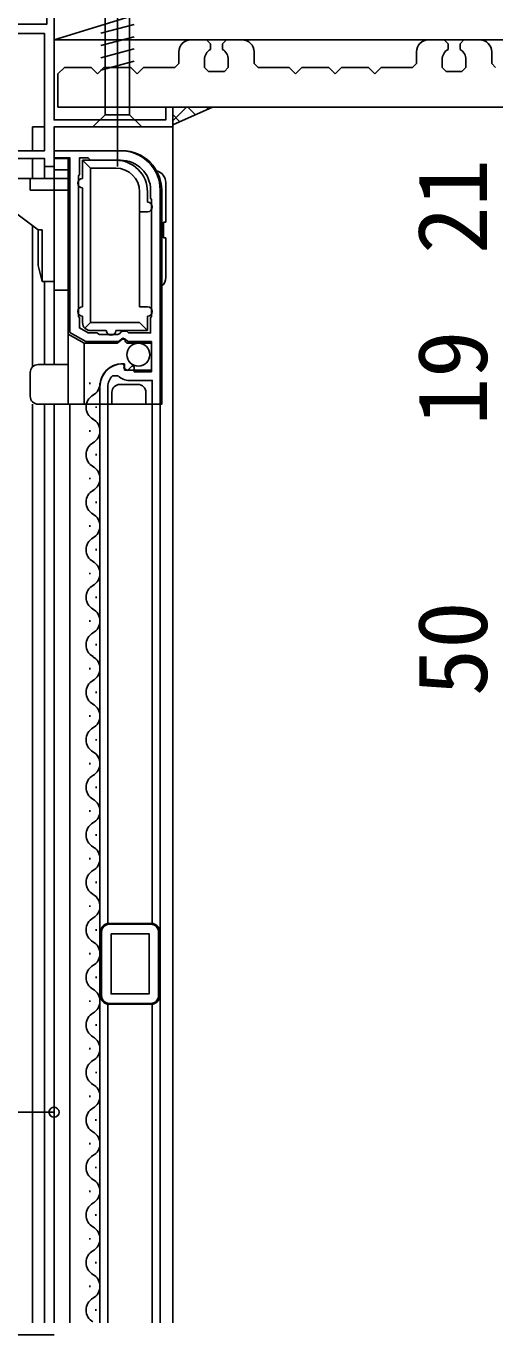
# Model space of a CAD drawing. Units: millimetres, scale not verified. Extents: x -525 to 525, y -782 to 777.
# Drawn here: x -407.5 to -348.4, y 339.6 to 504.9 of the extents above; entities that cross this region are included whole.
import ezdxf
from ezdxf.enums import TextEntityAlignment as Align

# ---------------------------------------------------------------- set-up
doc = ezdxf.new("R2010")
doc.units = ezdxf.units.MM
doc.header["$LTSCALE"] = 4
for name, color, linetype in [('0-2_YKK_11', 7, 'Continuous'), ('0-3_YKK_12', 2, 'Continuous'), ('0-4_YKK_13', 4, 'Continuous'), ('0-6_YKK_D', 6, 'Continuous'), ('0-8_YSS_K', 3, 'Continuous')]:
    doc.layers.add(name, color=color, linetype=linetype)
doc.styles.add('ＭＳ ゴシック', font='')
doc.styles.get('ＭＳ ゴシック').set_extended_font_data('MS Gothic')

msp = doc.modelspace()

# ---------------------------------------------------------------- linework, layer by layer
at = {"layer": '0-2_YKK_11'}
for p, q in [((-390.6, 457.141), (-390.6, 484.141)), ((-396.599, 460.728), (-395.906, 460.719)), ((-398, 390.481), (-398, 382.481)), ((-391.8, 391.481), (-397, 391.481)), ((-390.8, 382.481), (-390.8, 390.481)), ((-397, 381.481), (-391.8, 381.481))]:
    msp.add_line(p, q, dxfattribs=at)
for points in [[(-408.618, 505.141), (-404.9, 505.141), (-404.9, 522.141), (-404, 522.141), (-404, 493.041), (-389.9, 493.041), (-389.9, 494.64), (-389, 494.64), (-389, 492.141), (-404, 492.141), (-404, 487.141), (-405.2, 487.141), (-405.2, 488.141), (-409.5, 488.141), (-409.5, 489.141), (-405.2, 489.141), (-405.2, 503.941), (-433, 503.941), (-433, 521.244), (-446.356, 521.244), (-453, 520.896), (-453, 520.392), (-458.291, 520.115)], [(-395.6, 489.141), (-404, 489.141), (-404, 488.241), (-402, 488.241), (-402, 466.196), (-400, 465.041), (-395.868, 465.041), (-395.328, 465.494), (-395, 465.341), (-394.7, 465.041), (-391.7, 465.041), (-391.7, 461.241), (-393.9, 461.241), (-393.9, 461.875), (-394.147, 461.977), (-394.724, 461.4), (-395.192, 461.67), (-395.107, 461.989), (-395.3, 462.241)], [(-400.9, 468.214), (-400.9, 485.968), (-400.8, 486.141), (-400.8, 488.241), (-399.7, 488.241), (-399.4, 487.941), (-395.6, 487.941)], [(-391.8, 484.141), (-391.8, 483.141), (-391.7, 482.968), (-391.7, 468.214), (-391.8, 468.041), (-391.8, 466.141), (-394.6, 466.141)], [(-394.6, 466.141), (-394.8, 466.341), (-395.4, 466.341), (-395.584, 466.22), (-395.71, 466.078), (-395.946, 465.941), (-398.253, 465.941), (-398.6, 466.141), (-399.705, 466.141), (-400.8, 466.773), (-400.8, 468.041), (-400.9, 468.214)], [(-398.2, 459.341), (-398.2, 457.141), (-397.2, 457.141), (-397.2, 459.341)], [(-394.5, 460.141), (-391.6, 460.141), (-391.6, 457.141), (-390.6, 457.141)]]:
    msp.add_lwpolyline(points, dxfattribs=at)
msp.add_lwpolyline([(-396.8, 390.281), (-396.8, 382.681), (-392, 382.681), (-392, 390.281)], close=True, dxfattribs=at)
for centre, radius, start, end in [((-395.6, 484.141), 5, 0, 89.99998), ((-395.6, 484.141), 3.8, 0, 89.99998), ((-395.3, 459.341), 2.9, 89.99998, 180.00002), ((-395.3, 459.341), 1.9, 133.13253, 180.00002), ((-394.5, 462.141), 2, 225.34264, 270), ((-397, 390.481), 1, 90.00001, 179.99999), ((-391.8, 390.481), 1, 0.00001, 89.99999), ((-397, 382.481), 1, 180.00001, 269.99999), ((-391.8, 382.481), 1, 270.00001, 359.99999)]:
    msp.add_arc(centre, radius, start, end, dxfattribs=at)
at = {"layer": '0-3_YKK_12'}
for p, q in [((-403.996, 522.141), (-403.996, 493.293)), ((-406.696, 492.141), (-406.696, 489.141)), ((-406.696, 492.141), (-405.2, 492.141)), ((-403.7, 492.141), (-388.996, 492.141)), ((-388.996, 492.141), (-388.996, 341.141)), ((-406.696, 488.141), (-406.696, 485.641)), ((-405.196, 487.729), (-405.196, 485.641)), ((-406.696, 479.664), (-406.696, 461.859)), ((-405.196, 472.636), (-405.196, 462.141)), ((-402.2, 462.663), (-402.2, 462.863)), ((-399.46, 459.663), (-399.46, 459.863)), ((-406.696, 457.124), (-406.696, 341.141)), ((-405.196, 457.141), (-405.196, 341.141)), ((-404, 341.141), (-404, 457.141)), ((-402, 341.141), (-402, 457.141)), ((-398.7, 456.663), (-398.7, 456.863)), ((-398.2, 407.21), (-398.2, 457.141)), ((-397.2, 457.141), (-397.2, 391.581)), ((-391.6, 391.581), (-391.6, 457.141)), ((-390.6, 457.141), (-390.6, 341.141)), ((-399.46, 453.663), (-399.46, 453.863)), ((-398.7, 450.663), (-398.7, 450.863)), ((-399.46, 447.663), (-399.46, 447.863)), ((-398.7, 444.663), (-398.7, 444.863)), ((-399.46, 441.663), (-399.46, 441.863)), ((-398.7, 438.663), (-398.7, 438.863)), ((-399.46, 435.663), (-399.46, 435.863)), ((-398.7, 432.663), (-398.7, 432.863)), ((-399.46, 429.663), (-399.46, 429.863)), ((-398.7, 426.663), (-398.7, 426.863)), ((-399.46, 423.663), (-399.46, 423.863)), ((-398.7, 420.663), (-398.7, 420.863)), ((-399.46, 417.663), (-399.46, 417.863)), ((-398.7, 414.663), (-398.7, 414.863)), ((-398.7, 414.663), (-398.7, 414.863)), ((-399.46, 411.663), (-399.46, 411.863)), ((-399.46, 411.663), (-399.46, 411.863)), ((-398.7, 408.663), (-398.7, 408.863)), ((-398.2, 341.141), (-398.2, 407.959)), ((-399.46, 405.663), (-399.46, 405.863)), ((-398.7, 402.663), (-398.7, 402.863)), ((-399.46, 399.663), (-399.46, 399.863)), ((-398.7, 396.663), (-398.7, 396.863)), ((-399.46, 393.663), (-399.46, 393.863)), ((-390.6, 341.141), (-390.6, 393.597)), ((-398.7, 390.663), (-398.7, 390.863)), ((-399.46, 387.663), (-399.46, 387.863)), ((-398.7, 384.663), (-398.7, 384.863)), ((-399.46, 381.663), (-399.46, 381.863)), ((-397.2, 381.381), (-397.2, 341.141)), ((-391.6, 341.141), (-391.6, 381.381)), ((-398.7, 378.663), (-398.7, 378.863)), ((-399.46, 375.663), (-399.46, 375.863)), ((-398.7, 372.663), (-398.7, 372.863)), ((-399.461, 369.663), (-399.461, 369.863)), ((-398.701, 366.663), (-398.701, 366.863)), ((-399.461, 363.663), (-399.461, 363.863)), ((-398.701, 360.663), (-398.701, 360.863)), ((-399.461, 357.663), (-399.461, 357.863)), ((-398.701, 354.663), (-398.701, 354.863)), ((-399.461, 351.663), (-399.461, 351.863)), ((-398.701, 348.663), (-398.701, 348.863)), ((-399.461, 345.663), (-399.461, 345.863)), ((-398.701, 342.663), (-398.701, 342.863)), ((-403.996, 339.641), (-423.996, 339.641))]:
    msp.add_line(p, q, dxfattribs=at)
for centre, start, end in [((-399.918, 459.763), 299.19064, 1.23676), ((-398.241, 456.763), 119.19937, 240.80063), ((-399.918, 453.763), 299.19064, 60.80936), ((-398.241, 450.763), 119.19937, 240.80063), ((-399.918, 447.763), 299.19064, 60.80936), ((-398.241, 444.763), 119.19937, 240.80063), ((-399.918, 441.763), 299.19064, 60.80936), ((-398.241, 438.763), 119.19937, 240.80063), ((-399.918, 435.763), 299.19064, 60.80936), ((-398.241, 432.763), 119.19937, 240.80063), ((-399.918, 429.763), 299.19064, 60.80936), ((-398.241, 426.763), 119.19937, 240.80063), ((-399.918, 423.763), 299.19064, 60.80936), ((-398.241, 420.763), 119.19937, 240.80063), ((-399.918, 417.763), 299.19064, 60.80936), ((-398.242, 414.763), 119.19937, 240.80063), ((-398.242, 414.763), 119.19937, 240.80063), ((-399.918, 411.763), 356.34434, 60.80936), ((-399.918, 411.763), 299.19064, 60.80936), ((-398.242, 408.763), 119.19937, 240.80063), ((-399.918, 411.763), 299.19064, 345.50594), ((-399.918, 405.763), 299.19064, 60.80936), ((-398.242, 402.763), 119.19937, 240.80063), ((-399.918, 399.763), 299.19064, 60.80936), ((-398.242, 396.763), 119.19937, 240.80063), ((-399.918, 393.763), 356.34434, 60.80936), ((-399.918, 393.763), 299.19064, 345.50594), ((-398.242, 390.763), 119.19937, 240.80063), ((-399.918, 387.763), 299.19064, 60.80936), ((-398.242, 384.763), 119.19937, 240.80063), ((-399.918, 381.763), 299.19064, 60.80936), ((-398.242, 378.763), 119.19937, 240.80063), ((-399.918, 375.763), 299.19064, 60.80936), ((-398.242, 372.763), 119.19937, 240.80063), ((-399.919, 369.763), 299.19064, 60.80936), ((-398.242, 366.763), 119.19937, 240.80063), ((-399.919, 363.763), 299.19064, 60.80936), ((-398.243, 360.763), 119.19937, 240.80063), ((-399.919, 357.763), 299.19064, 60.80936), ((-398.243, 354.763), 119.19937, 240.80063), ((-399.919, 351.763), 299.19064, 60.80936), ((-398.243, 348.763), 119.19937, 240.80063), ((-399.919, 345.763), 299.19064, 60.80936), ((-398.243, 342.763), 119.19937, 240.80063)]:
    msp.add_arc(centre, 1.718, start, end, dxfattribs=at)
at = {"layer": '0-4_YKK_13'}
for p, q in [((-396.002, 487.141), (-396.002, 517.141)), ((-397.552, 507.225), (-397.552, 493.691)), ((-394.452, 493.691), (-394.452, 507.225)), ((-393.902, 505.094), (-398.102, 503.968)), ((-393.902, 503.541), (-398.102, 502.416)), ((-393.902, 501.988), (-398.102, 500.863)), ((-393.902, 500.435), (-398.102, 499.31)), ((-399.102, 492.141), (-397.552, 493.691)), ((-397.552, 493.691), (-394.452, 493.691)), ((-392.902, 492.141), (-394.452, 493.691)), ((-399.102, 492.141), (-392.902, 492.141)), ((-404, 485.641), (-404, 489.141)), ((-404, 489.141), (-395.4, 489.141)), ((-402.2, 488.141), (-404, 488.141)), ((-402.2, 488.141), (-402.2, 457.141)), ((-400.4, 487.941), (-396.2, 487.941)), ((-400.4, 485.641), (-400.4, 487.941)), ((-400.4, 487.941), (-399.4, 486.941)), ((-402.2, 486.741), (-404, 486.741)), ((-399.4, 486.941), (-396.2, 486.941)), ((-405.601, 485.644), (-410, 485.644)), ((-404, 485.641), (-410, 485.641)), ((-407, 485.641), (-402.2, 485.641)), ((-407, 484.141), (-407, 485.641)), ((-407, 484.141), (-402.2, 484.141)), ((-404, 485.641), (-404, 484.141)), ((-404, 462.141), (-404, 484.141)), ((-400.4, 469.441), (-400.4, 484.441)), ((-389.9, 485.141), (-389.9, 480.139)), ((-406, 479.141), (-412, 483.644)), ((-393.2, 483.941), (-393.2, 481.441)), ((-392.2, 482.641), (-392.2, 483.941)), ((-390.182, 480.139), (-390.182, 478.139)), ((-390.182, 480.139), (-389.9, 480.139)), ((-406, 479.141), (-406, 474.636)), ((-406, 479.141), (-405.5, 479.141)), ((-405.5, 479.141), (-405.5, 472.636)), ((-390.182, 478.139), (-389.9, 478.139)), ((-389.9, 478.139), (-389.9, 473.141)), ((-404, 471.541), (-402.2, 471.541)), ((-400.4, 467.441), (-400.4, 468.241)), ((-392.2, 466.441), (-392.2, 468.241)), ((-400.2, 464.841), (-402.2, 465.996)), ((-393.2, 467.441), (-399.4, 467.441)), ((-399.4, 466.441), (-397.4, 466.441)), ((-396.2, 466.441), (-392.2, 466.441)), ((-393.2, 467.441), (-392.2, 466.441)), ((-400.2, 464.841), (-396.105, 464.841)), ((-400.2, 464.841), (-400.2, 457.141)), ((-395.4, 465.341), (-395.912, 464.911)), ((-395.4, 465.341), (-395, 465.341)), ((-395, 465.341), (-395, 465.141)), ((-394.7, 464.841), (-391.7, 464.841)), ((-391.7, 464.841), (-391.7, 461.441)), ((-407, 458.141), (-407, 461.141)), ((-406, 462.141), (-402.2, 462.141)), ((-395.1, 462.241), (-395.4, 462.241)), ((-395.1, 462.241), (-395.1, 461.441)), ((-395.1, 461.441), (-391.7, 461.441)), ((-398.2, 459.441), (-398.2, 457.141)), ((-395.7, 459.641), (-393.4, 459.641)), ((-396.7, 458.641), (-396.7, 457.141)), ((-392.4, 458.641), (-392.4, 457.141)), ((-398.1, 382.381), (-398.1, 390.581)), ((-391.7, 391.581), (-397.1, 391.581)), ((-390.7, 390.581), (-390.7, 382.381)), ((-391.7, 381.381), (-397.1, 381.381))]:
    msp.add_line(p, q, dxfattribs=at)
for points in [[(-399.4, 486.941), (-399.4, 467.441), (-400.107, 466.734)], [(-390.4, 484.141), (-390.4, 457.141), (-406, 457.141)], [(-392.2, 469.441), (-393.2, 469.441), (-393.2, 481.441), (-392.2, 481.441)], [(-404, 472.636), (-405.5, 472.636), (-406, 474.636)]]:
    msp.add_lwpolyline(points, dxfattribs=at)
msp.add_circle((-393.35, 463.391), 1.45, dxfattribs=at)
for centre, radius, start, end in [((-395.4, 484.141), 5, 0, 90), ((-396.2, 483.941), 4, 0, 90), ((-396.2, 483.941), 3, 0, 90), ((-391.4, 485.141), 1.5, 0, 76.33514), ((-400.4, 485.041), 0.6, 90, 270), ((-392.2, 482.041), 0.6, 270, 90), ((-391.4, 473.141), 1.5, 311.81031, 0), ((-400.4, 468.841), 0.6, 90, 270), ((-392.2, 468.841), 0.6, 270, 90), ((-399.4, 467.441), 1, 180, 270), ((-396.8, 466.441), 0.6, 180, 0), ((-396.105, 465.141), 0.3, 270, 310), ((-394.7, 465.141), 0.3, 180, 270), ((-406, 461.141), 1, 90, 180), ((-395.4, 459.441), 2.8, 90, 180), ((-395.7, 458.641), 1, 90, 180), ((-393.4, 458.641), 1, 360, 90), ((-406, 458.141), 1, 180, 270), ((-397.1, 390.581), 1, 90, 180), ((-391.7, 390.581), 1, 0, 90), ((-397.1, 382.381), 1, 180, 270), ((-391.7, 382.381), 1, 270, 0)]:
    msp.add_arc(centre, radius, start, end, dxfattribs=at)
at = {"layer": '0-6_YKK_D'}
msp.add_line((-475, 367.74), (-404, 367.74), dxfattribs=at)
msp.add_circle((-404, 367.74), 0.637, dxfattribs=at)
at = {"layer": '0-8_YSS_K'}
for p, q in [((-386.747, 503.139), (-384.747, 503.139)), ((-384.747, 503.139), (-384.248, 502.639)), ((-384.248, 502.639), (-384.248, 501.938)), ((-382.748, 502.639), (-382.247, 503.139)), ((-382.748, 501.938), (-382.748, 502.639)), ((-382.247, 503.139), (-380.247, 503.139)), ((-356.747, 503.137), (-354.747, 503.137)), ((-354.747, 503.137), (-354.248, 502.637)), ((-354.248, 502.637), (-354.248, 501.936)), ((-352.748, 502.637), (-352.247, 503.137)), ((-352.748, 501.936), (-352.748, 502.637)), ((-352.247, 503.137), (-350.247, 503.137)), ((-388.248, 501.639), (-388.248, 500.139)), ((-384.998, 500.639), (-384.998, 499.639)), ((-381.998, 499.639), (-381.998, 500.639)), ((-378.748, 501.639), (-378.748, 500.139)), ((-358.248, 501.637), (-358.248, 500.137)), ((-354.998, 500.637), (-354.998, 499.637)), ((-351.998, 499.637), (-351.998, 500.637)), ((-348.748, 501.636), (-348.748, 500.136)), ((-403.498, 498.84), (-402.698, 499.64)), ((-399.298, 499.64), (-402.698, 499.64)), ((-398.498, 498.84), (-399.298, 499.64)), ((-398.498, 498.84), (-397.698, 499.64)), ((-394.298, 499.64), (-397.698, 499.64)), ((-393.498, 498.84), (-394.298, 499.64)), ((-393.498, 498.84), (-392.698, 499.64)), ((-388.748, 499.639), (-392.698, 499.64)), ((-388.248, 500.139), (-388.748, 499.639)), ((-384.498, 499.139), (-384.998, 499.639)), ((-384.498, 499.139), (-382.498, 499.139)), ((-381.998, 499.639), (-382.498, 499.139)), ((-378.248, 499.639), (-378.748, 500.139)), ((-374.298, 499.638), (-378.248, 499.639)), ((-373.498, 498.838), (-374.298, 499.638)), ((-373.498, 498.838), (-372.698, 499.638)), ((-369.298, 499.638), (-372.698, 499.638)), ((-368.498, 498.838), (-369.298, 499.638)), ((-368.498, 498.838), (-367.698, 499.638)), ((-364.298, 499.638), (-367.698, 499.638)), ((-363.498, 498.837), (-364.298, 499.638)), ((-363.498, 498.837), (-362.698, 499.637)), ((-358.748, 499.637), (-362.698, 499.637)), ((-358.248, 500.137), (-358.748, 499.637)), ((-354.498, 499.137), (-354.998, 499.637)), ((-354.498, 499.137), (-352.498, 499.137)), ((-351.998, 499.637), (-352.498, 499.137)), ((-348.248, 499.636), (-348.748, 500.136)), ((-403.498, 498.84), (-403.498, 494.64)), ((-259.198, 494.63), (-403.498, 494.64)), ((-387.29, 494.639), (-389, 492.929)), ((-386.148, 493.681), (-387.106, 494.639)), ((-384.461, 494.639), (-384.833, 494.268)), ((-384.192, 494.554), (-384.277, 494.639)), ((-388.104, 492.809), (-389, 493.705))]:
    msp.add_line(p, q, dxfattribs=at)
for points in [[(-325.996, 503.14), (-403.996, 503.14), (-403.996, 527.14)], [(-325.996, 503.14), (-325.996, 527.14), (-403.996, 503.14)]]:
    msp.add_lwpolyline(points, dxfattribs=at)
msp.add_lwpolyline([(-389, 492.409), (-389, 494.639), (-384, 494.639)], close=True, dxfattribs=at)
for centre, start, end in [((-386.748, 501.639), 89.99576, 179.99576), ((-380.248, 501.639), 359.99576, 89.99576), ((-356.748, 501.637), 89.99576, 179.99576), ((-350.248, 501.637), 359.99576, 89.99576), ((-383.498, 500.639), 119.99576, 179.99576), ((-383.498, 500.639), 359.99576, 59.99576), ((-353.498, 500.637), 119.99576, 179.99576), ((-353.498, 500.637), 359.99576, 59.99576)]:
    msp.add_arc(centre, 1.5, start, end, dxfattribs=at)

# ---------------------------------------------------------------- texts
at = {"layer": '0-6_YKK_D', "style": 'ＭＳ ゴシック'}
for s, p in [('21', (-346.696, 476.106)), ('19', (-346.696, 454.47)), ('50', (-346.696, 420.277))]:
    msp.add_text(s, height=8.798, rotation=90, dxfattribs=at).set_placement(p, align=Align.BOTTOM_LEFT)

doc.saveas('drawing.dxf')
